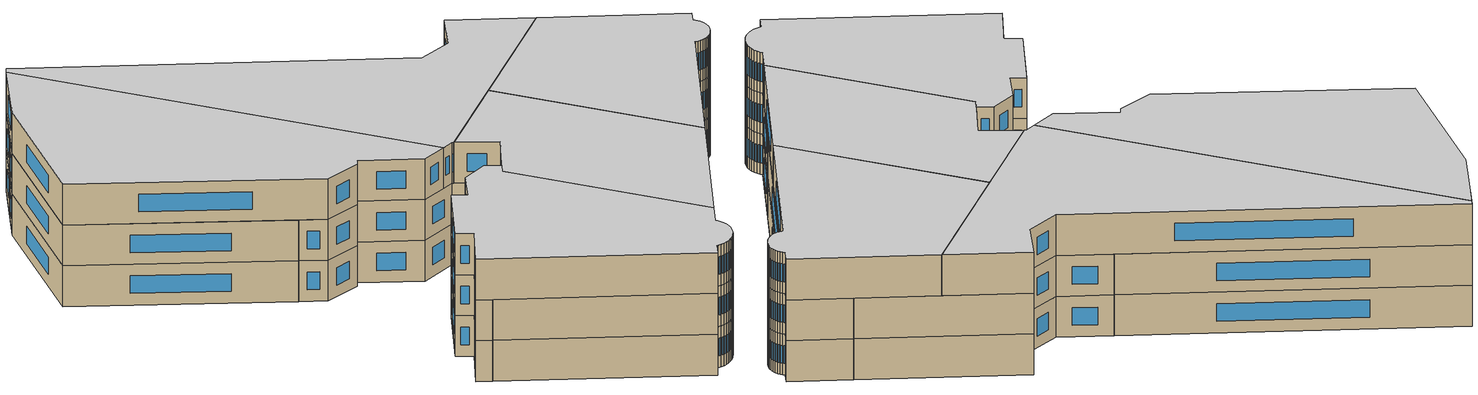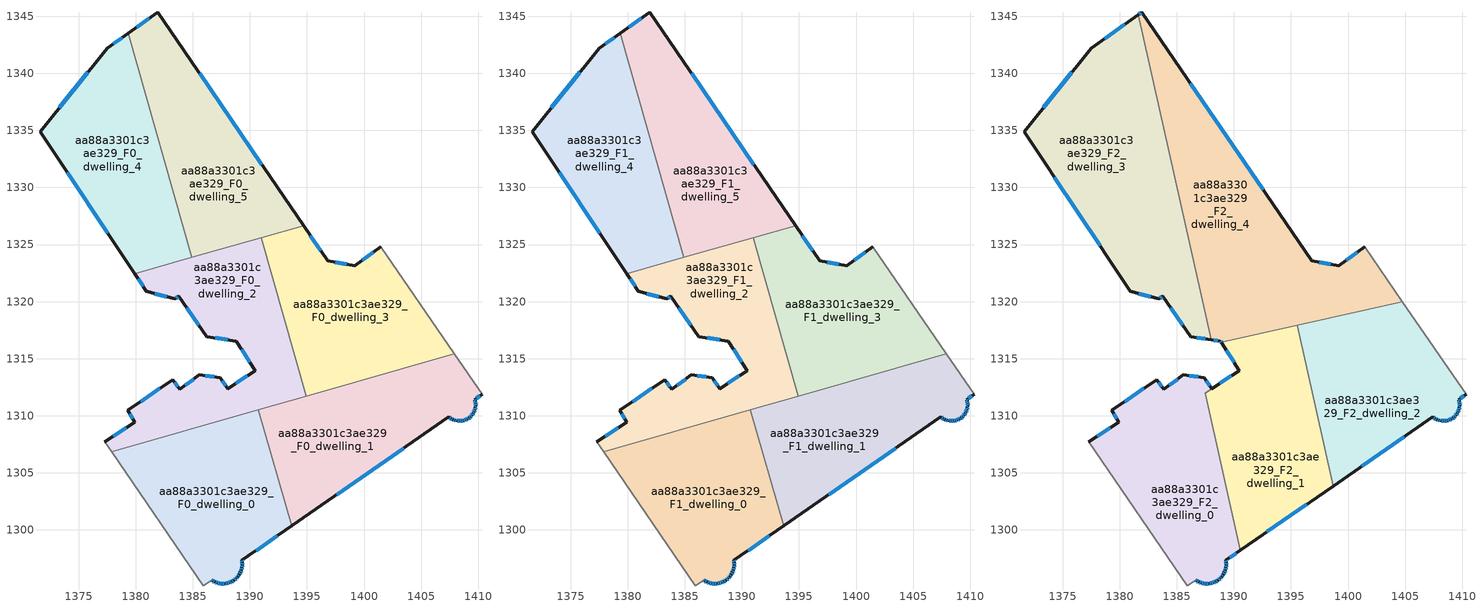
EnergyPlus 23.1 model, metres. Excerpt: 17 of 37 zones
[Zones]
aa88a3301c3ae329_F0_dwelling_0
 floor ground (EU_floor_Construction): 1390.75,1310.53 1393.65,1300.34 1389.29,1297.33 1389.32,1297.16 1389.33,1296.93 1389.31,1296.71 1389.26,1296.5 1389.18,1296.29 1389.08,1296.09 1388.95,1295.91 1388.8,1295.75 1388.62,1295.61 1388.56,1295.57 1388.44,1295.49 1388.23,1295.4 1388.02,1295.33 1387.8,1295.3 1387.58,1295.29 1387.36,1295.31 1387.15,1295.36 1386.94,1295.44 1386.74,1295.54 1386.66,1295.6 1385.93,1295.1 1377.89,1306.86 z0
 wall outside (EU_wall_Construction): 1386.66,1295.6 1386.74,1295.54 1386.94,1295.44 1387.15,1295.36 1387.36,1295.31 1387.58,1295.29 1387.8,1295.3 1388.02,1295.33 1388.23,1295.4 1388.44,1295.49 1388.56,1295.57 1388.62,1295.61 1388.8,1295.75 1388.95,1295.91 1389.08,1296.09 1389.18,1296.29 1389.26,1296.5 1389.31,1296.71 1389.33,1296.93 1389.32,1297.16 1389.29,1297.33 1393.65,1300.34 z0:3
 wall adiabatic (EU_wall_Construction): 1377.89,1306.86 1385.93,1295.1 1386.66,1295.6 z0:3
 wall to aa88a3301c3ae329_F0_dwelling_1 (EU_wall_Construction): 1393.65,1300.34 1390.75,1310.53 z0:3
 wall to aa88a3301c3ae329_F0_dwelling_2 (EU_wall_Construction): 1390.75,1310.53 1377.89,1306.86 z0:3
 window (EU_Window_Construction): 1389.31,1297.2 1389.3,1297.28 / 1389.33,1297 1389.32,1297.09 / 1389.31,1296.78 1389.32,1296.87 / 1389.27,1296.56 1389.29,1296.65 / 1389.2,1296.35 1389.24,1296.44 / 1389.11,1296.15 1389.15,1296.23 / 1388.98,1295.96 1389.04,1296.04 / 1388.84,1295.8 1388.9,1295.87 / 1388.67,1295.65 1388.75,1295.71 / 1388.47,1295.51 1388.53,1295.54 / 1388.29,1295.43 1388.38,1295.46 / 1388.08,1295.35 1388.17,1295.38 / 1387.87,1295.31 1387.96,1295.32 / 1387.65,1295.29 1387.74,1295.29 / 1387.42,1295.3 1387.52,1295.29 / 1387.21,1295.35 1387.3,1295.32 / 1387,1295.42 1387.09,1295.38 / 1386.8,1295.51 1386.88,1295.47 / 1386.68,1295.58 1386.72,1295.56 / 1390.54,1298.19 1392.41,1299.48 z0.86:2.14
aa88a3301c3ae329_F0_dwelling_1
 floor ground (EU_floor_Construction): 1407.91,1315.42 1410.34,1311.89 1409.69,1311.42 1409.74,1311.27 1409.77,1311.08 1409.78,1310.9 1409.76,1310.72 1409.72,1310.54 1409.65,1310.37 1409.57,1310.21 1409.46,1310.06 1409.33,1309.92 1409.19,1309.81 1409.16,1309.78 1409.04,1309.71 1408.87,1309.63 1408.7,1309.58 1408.51,1309.55 1408.33,1309.54 1408.15,1309.56 1407.97,1309.6 1407.8,1309.67 1407.64,1309.75 1407.49,1309.86 1407.44,1309.9 1393.65,1300.34 1390.75,1310.53 z0
 wall outside (EU_wall_Construction): 1393.65,1300.34 1407.44,1309.9 1407.49,1309.86 1407.64,1309.75 1407.8,1309.67 1407.97,1309.6 1408.15,1309.56 1408.33,1309.54 1408.51,1309.55 1408.7,1309.58 1408.87,1309.63 1409.04,1309.71 1409.16,1309.78 1409.19,1309.81 1409.33,1309.92 1409.46,1310.06 1409.57,1310.21 1409.65,1310.37 1409.72,1310.54 1409.76,1310.72 1409.78,1310.9 1409.77,1311.08 1409.74,1311.27 1409.69,1311.42 1410.34,1311.89 z0:3
 wall adiabatic (EU_wall_Construction): 1410.34,1311.89 1407.91,1315.42 z0:3
 wall to aa88a3301c3ae329_F0_dwelling_3 (EU_wall_Construction): 1407.91,1315.42 1394.94,1311.72 z0:3
 wall to aa88a3301c3ae329_F0_dwelling_2 (EU_wall_Construction): 1394.94,1311.72 1390.75,1310.53 z0:3
 window (EU_Window_Construction): 1409.73,1311.31 1409.71,1311.37 / 1409.76,1311.14 1409.75,1311.21 / 1409.77,1310.95 1409.77,1311.03 / 1409.76,1310.77 1409.77,1310.85 / 1409.73,1310.59 1409.75,1310.67 / 1409.67,1310.42 1409.7,1310.49 / 1409.59,1310.25 1409.63,1310.32 / 1409.49,1310.1 1409.54,1310.16 / 1409.37,1309.96 1409.42,1310.02 / 1409.23,1309.84 1409.29,1309.89 / 1409.07,1309.73 1409.12,1309.76 / 1408.92,1309.65 1408.99,1309.69 / 1408.75,1309.59 1408.82,1309.62 / 1408.57,1309.56 1408.64,1309.57 / 1408.38,1309.54 1408.46,1309.55 / 1408.2,1309.56 1408.28,1309.55 / 1408.02,1309.59 1408.1,1309.57 / 1407.85,1309.65 1407.92,1309.62 / 1407.68,1309.73 1407.75,1309.69 / 1407.53,1309.83 1407.59,1309.78 / 1397.59,1303.07 1403.5,1307.17 / 1409.88,1311.55 1410.15,1311.75 z0.86:2.14
aa88a3301c3ae329_F0_dwelling_2
 floor ground (EU_floor_Construction): 1390.99,1325.6 1394.94,1311.72 1377.89,1306.86 1377.29,1307.73 1379.92,1309.44 1379.29,1310.47 1383.25,1313.17 1383.87,1312.3 1385.57,1313.57 1387.41,1313.34 1388.07,1312.38 1390.47,1313.96 1388.82,1316.54 1386.24,1316.93 1383.79,1320.49 1383.44,1320.25 1380.94,1320.9 1379.91,1322.45 z0
 wall outside (EU_wall_Construction): 1379.91,1322.45 1380.94,1320.9 1383.44,1320.25 1383.79,1320.49 1386.24,1316.93 1388.82,1316.54 1390.47,1313.96 1388.07,1312.38 1387.41,1313.34 1385.57,1313.57 1383.87,1312.3 1383.25,1313.17 1379.29,1310.47 1379.92,1309.44 1377.29,1307.73 z0:3
 wall to aa88a3301c3ae329_F0_dwelling_3 (EU_wall_Construction): 1394.94,1311.72 1390.99,1325.6 z0:3
 wall adiabatic (EU_wall_Construction): 1377.29,1307.73 1377.89,1306.86 z0:3
 wall to aa88a3301c3ae329_F0_dwelling_5 (EU_wall_Construction): 1390.99,1325.6 1384.93,1323.88 z0:3
 wall to aa88a3301c3ae329_F0_dwelling_4 (EU_wall_Construction): 1384.93,1323.88 1379.91,1322.45 z0:3
 window (EU_Window_Construction): 1383.7,1312.55 1383.43,1312.93 / 1385.08,1313.21 1384.36,1312.67 / 1386.88,1313.4 1386.09,1313.5 / 1387.88,1312.65 1387.6,1313.06 / 1389.78,1313.51 1388.75,1312.83 / 1389.29,1315.81 1390,1314.7 / 1386.98,1316.82 1388.08,1316.65 / 1384.49,1319.47 1385.54,1317.95 / 1383.54,1320.32 1383.69,1320.42 / 1381.66,1320.71 1382.73,1320.43 / 1380.2,1322 1380.65,1321.34 / 1379.17,1308.95 1378.04,1308.22 / 1379.47,1310.18 1379.74,1309.74 / 1382.12,1312.4 1380.42,1311.25 z0.86:2.14
aa88a3301c3ae329_F0_dwelling_3
 floor ground (EU_floor_Construction): 1401.47,1324.8 1407.91,1315.42 1394.94,1311.72 1390.99,1325.6 1394.71,1326.66 1396.8,1323.58 1399.19,1323.13 z0
 wall outside (EU_wall_Construction): 1401.47,1324.8 1399.19,1323.13 1396.8,1323.58 1394.71,1326.66 z0:3
 wall adiabatic (EU_wall_Construction): 1407.91,1315.42 1401.47,1324.8 z0:3
 wall to aa88a3301c3ae329_F0_dwelling_5 (EU_wall_Construction): 1394.71,1326.66 1390.99,1325.6 z0:3
 window (EU_Window_Construction): 1400.82,1324.32 1399.84,1323.61 / 1396.21,1324.46 1395.31,1325.78 / 1398.51,1323.26 1397.49,1323.45 z0.86:2.14
aa88a3301c3ae329_F0_dwelling_4
 floor ground (EU_floor_Construction): 1379.34,1343.51 1384.93,1323.88 1379.91,1322.45 1371.61,1334.87 1377.5,1342.2 z0
 wall outside (EU_wall_Construction): 1379.34,1343.51 1377.5,1342.2 1371.61,1334.87 1379.91,1322.45 z0:3
 wall to aa88a3301c3ae329_F0_dwelling_5 (EU_wall_Construction): 1384.93,1323.88 1379.34,1343.51 z0:3
 window (EU_Window_Construction): 1373.98,1331.32 1377.54,1326 / 1375.82,1340.1 1373.3,1336.97 / 1378.81,1343.13 1378.02,1342.57 z0.86:2.14
aa88a3301c3ae329_F0_dwelling_5
 floor ground (EU_floor_Construction): 1381.94,1345.36 1394.71,1326.66 1384.93,1323.88 1379.34,1343.51 z0
 wall outside (EU_wall_Construction): 1394.71,1326.66 1381.94,1345.36 1379.34,1343.51 z0:3
 window (EU_Window_Construction): 1381.2,1344.83 1380.08,1344.04 / 1391.06,1332 1385.59,1340.02 z0.86:2.14
aa88a3301c3ae329_F1_dwelling_0
 floor to aa88a3301c3ae329_F0_dwelling_0 (EU_floor_Construction): 1390.75,1310.53 1393.65,1300.34 1389.29,1297.33 1389.32,1297.16 1389.33,1296.93 1389.31,1296.71 1389.26,1296.5 1389.18,1296.29 1389.08,1296.09 1388.95,1295.91 1388.8,1295.75 1388.62,1295.61 1388.56,1295.57 1388.44,1295.49 1388.23,1295.4 1388.02,1295.33 1387.8,1295.3 1387.58,1295.29 1387.36,1295.31 1387.15,1295.36 1386.94,1295.44 1386.74,1295.54 1386.66,1295.6 1385.93,1295.1 1377.89,1306.86 z3
 wall outside (EU_wall_Construction): 1386.66,1295.6 1386.74,1295.54 1386.94,1295.44 1387.15,1295.36 1387.36,1295.31 1387.58,1295.29 1387.8,1295.3 1388.02,1295.33 1388.23,1295.4 1388.44,1295.49 1388.56,1295.57 1388.62,1295.61 1388.8,1295.75 1388.95,1295.91 1389.08,1296.09 1389.18,1296.29 1389.26,1296.5 1389.31,1296.71 1389.33,1296.93 1389.32,1297.16 1389.29,1297.33 1393.65,1300.34 z3:6
 wall adiabatic (EU_wall_Construction): 1377.89,1306.86 1385.93,1295.1 1386.66,1295.6 z3:6
 wall to aa88a3301c3ae329_F1_dwelling_1 (EU_wall_Construction): 1393.65,1300.34 1390.75,1310.53 z3:6
 wall to aa88a3301c3ae329_F1_dwelling_2 (EU_wall_Construction): 1390.75,1310.53 1377.89,1306.86 z3:6
 window (EU_Window_Construction): 1389.31,1297.2 1389.3,1297.28 / 1389.33,1297 1389.32,1297.09 / 1389.31,1296.78 1389.32,1296.87 / 1389.27,1296.56 1389.29,1296.65 / 1389.2,1296.35 1389.24,1296.44 / 1389.11,1296.15 1389.15,1296.23 / 1388.98,1295.96 1389.04,1296.04 / 1388.84,1295.8 1388.9,1295.87 / 1388.67,1295.65 1388.75,1295.71 / 1388.47,1295.51 1388.53,1295.54 / 1388.29,1295.43 1388.38,1295.46 / 1388.08,1295.35 1388.17,1295.38 / 1387.87,1295.31 1387.96,1295.32 / 1387.65,1295.29 1387.74,1295.29 / 1387.42,1295.3 1387.52,1295.29 / 1387.21,1295.35 1387.3,1295.32 / 1387,1295.42 1387.09,1295.38 / 1386.8,1295.51 1386.88,1295.47 / 1386.68,1295.58 1386.72,1295.56 / 1390.54,1298.19 1392.41,1299.48 z3.86:5.14
 ceiling adiabatic (EU_roof_Construction): 1393.65,1300.34 1390.75,1310.53 1387.98,1309.74 1390.57,1298.21 z6
aa88a3301c3ae329_F1_dwelling_1
 floor to aa88a3301c3ae329_F0_dwelling_1 (EU_floor_Construction): 1407.91,1315.42 1410.34,1311.89 1409.69,1311.42 1409.74,1311.27 1409.77,1311.08 1409.78,1310.9 1409.76,1310.72 1409.72,1310.54 1409.65,1310.37 1409.57,1310.21 1409.46,1310.06 1409.33,1309.92 1409.19,1309.81 1409.16,1309.78 1409.04,1309.71 1408.87,1309.63 1408.7,1309.58 1408.51,1309.55 1408.33,1309.54 1408.15,1309.56 1407.97,1309.6 1407.8,1309.67 1407.64,1309.75 1407.49,1309.86 1407.44,1309.9 1393.65,1300.34 1390.75,1310.53 z3
 wall outside (EU_wall_Construction): 1393.65,1300.34 1407.44,1309.9 1407.49,1309.86 1407.64,1309.75 1407.8,1309.67 1407.97,1309.6 1408.15,1309.56 1408.33,1309.54 1408.51,1309.55 1408.7,1309.58 1408.87,1309.63 1409.04,1309.71 1409.16,1309.78 1409.19,1309.81 1409.33,1309.92 1409.46,1310.06 1409.57,1310.21 1409.65,1310.37 1409.72,1310.54 1409.76,1310.72 1409.78,1310.9 1409.77,1311.08 1409.74,1311.27 1409.69,1311.42 1410.34,1311.89 z3:6
 wall adiabatic (EU_wall_Construction): 1410.34,1311.89 1407.91,1315.42 z3:6
 wall to aa88a3301c3ae329_F1_dwelling_3 (EU_wall_Construction): 1407.91,1315.42 1394.94,1311.72 z3:6
 wall to aa88a3301c3ae329_F1_dwelling_2 (EU_wall_Construction): 1394.94,1311.72 1390.75,1310.53 z3:6
 window (EU_Window_Construction): 1409.73,1311.31 1409.71,1311.37 / 1409.76,1311.14 1409.75,1311.21 / 1409.77,1310.95 1409.77,1311.03 / 1409.76,1310.77 1409.77,1310.85 / 1409.73,1310.59 1409.75,1310.67 / 1409.67,1310.42 1409.7,1310.49 / 1409.59,1310.25 1409.63,1310.32 / 1409.49,1310.1 1409.54,1310.16 / 1409.37,1309.96 1409.42,1310.02 / 1409.23,1309.84 1409.29,1309.89 / 1409.07,1309.73 1409.12,1309.76 / 1408.92,1309.65 1408.99,1309.69 / 1408.75,1309.59 1408.82,1309.62 / 1408.57,1309.56 1408.64,1309.57 / 1408.38,1309.54 1408.46,1309.55 / 1408.2,1309.56 1408.28,1309.55 / 1408.02,1309.59 1408.1,1309.57 / 1407.85,1309.65 1407.92,1309.62 / 1407.68,1309.73 1407.75,1309.69 / 1407.53,1309.83 1407.59,1309.78 / 1397.59,1303.07 1403.5,1307.17 / 1409.88,1311.55 1410.15,1311.75 z3.86:5.14
 ceiling adiabatic (EU_roof_Construction): 1398.71,1303.85 1396.81,1312.25 1390.75,1310.53 1393.65,1300.34 z6
aa88a3301c3ae329_F1_dwelling_2
 floor to aa88a3301c3ae329_F0_dwelling_2 (EU_floor_Construction): 1390.99,1325.6 1394.94,1311.72 1377.89,1306.86 1377.29,1307.73 1379.92,1309.44 1379.29,1310.47 1383.25,1313.17 1383.87,1312.3 1385.57,1313.57 1387.41,1313.34 1388.07,1312.38 1390.47,1313.96 1388.82,1316.54 1386.24,1316.93 1383.79,1320.49 1383.44,1320.25 1380.94,1320.9 1379.91,1322.45 z3
 wall outside (EU_wall_Construction): 1379.91,1322.45 1380.94,1320.9 1383.44,1320.25 1383.79,1320.49 1386.24,1316.93 1388.82,1316.54 1390.47,1313.96 1388.07,1312.38 1387.41,1313.34 1385.57,1313.57 1383.87,1312.3 1383.25,1313.17 1379.29,1310.47 1379.92,1309.44 1377.29,1307.73 z3:6
 wall to aa88a3301c3ae329_F1_dwelling_3 (EU_wall_Construction): 1394.94,1311.72 1390.99,1325.6 z3:6
 wall adiabatic (EU_wall_Construction): 1377.29,1307.73 1377.89,1306.86 z3:6
 wall to aa88a3301c3ae329_F1_dwelling_5 (EU_wall_Construction): 1390.99,1325.6 1384.93,1323.88 z3:6
 wall to aa88a3301c3ae329_F1_dwelling_4 (EU_wall_Construction): 1384.93,1323.88 1379.91,1322.45 z3:6
 window (EU_Window_Construction): 1383.7,1312.55 1383.43,1312.93 / 1385.08,1313.21 1384.36,1312.67 / 1386.88,1313.4 1386.09,1313.5 / 1387.88,1312.65 1387.6,1313.06 / 1389.78,1313.51 1388.75,1312.83 / 1389.29,1315.81 1390,1314.7 / 1386.98,1316.82 1388.08,1316.65 / 1384.49,1319.47 1385.54,1317.95 / 1383.54,1320.32 1383.69,1320.42 / 1381.66,1320.71 1382.73,1320.43 / 1380.2,1322 1380.65,1321.34 / 1379.17,1308.95 1378.04,1308.22 / 1379.47,1310.18 1379.74,1309.74 / 1382.12,1312.4 1380.42,1311.25 z3.86:5.14
aa88a3301c3ae329_F1_dwelling_3
 floor to aa88a3301c3ae329_F0_dwelling_3 (EU_floor_Construction): 1401.47,1324.8 1407.91,1315.42 1394.94,1311.72 1390.99,1325.6 1394.71,1326.66 1396.8,1323.58 1399.19,1323.13 z3
 wall outside (EU_wall_Construction): 1401.47,1324.8 1399.19,1323.13 1396.8,1323.58 1394.71,1326.66 z3:6
 wall adiabatic (EU_wall_Construction): 1407.91,1315.42 1401.47,1324.8 z3:6
 wall to aa88a3301c3ae329_F1_dwelling_5 (EU_wall_Construction): 1394.71,1326.66 1390.99,1325.6 z3:6
 window (EU_Window_Construction): 1400.82,1324.32 1399.84,1323.61 / 1396.21,1324.46 1395.31,1325.78 / 1398.51,1323.26 1397.49,1323.45 z3.86:5.14
aa88a3301c3ae329_F1_dwelling_4
 floor to aa88a3301c3ae329_F0_dwelling_4 (EU_floor_Construction): 1379.34,1343.51 1384.93,1323.88 1379.91,1322.45 1371.61,1334.87 1377.5,1342.2 z3
 wall outside (EU_wall_Construction): 1379.34,1343.51 1377.5,1342.2 1371.61,1334.87 1379.91,1322.45 z3:6
 wall to aa88a3301c3ae329_F1_dwelling_5 (EU_wall_Construction): 1384.93,1323.88 1379.34,1343.51 z3:6
 window (EU_Window_Construction): 1373.98,1331.32 1377.54,1326 / 1375.82,1340.1 1373.3,1336.97 / 1378.81,1343.13 1378.02,1342.57 z3.86:5.14
aa88a3301c3ae329_F1_dwelling_5
 floor to aa88a3301c3ae329_F0_dwelling_5 (EU_floor_Construction): 1381.94,1345.36 1394.71,1326.66 1384.93,1323.88 1379.34,1343.51 z3
 wall outside (EU_wall_Construction): 1394.71,1326.66 1381.94,1345.36 1379.34,1343.51 z3:6
 window (EU_Window_Construction): 1381.2,1344.83 1380.08,1344.04 / 1391.06,1332 1385.59,1340.02 z3.86:5.14
aa88a3301c3ae329_F2_dwelling_0
 floor to aa88a3301c3ae329_F1_dwelling_0 (EU_floor_Construction): 1387.98,1309.74 1390.57,1298.21 1389.29,1297.33 1389.32,1297.16 1389.33,1296.93 1389.31,1296.71 1389.26,1296.5 1389.18,1296.29 1389.08,1296.09 1388.95,1295.91 1388.8,1295.75 1388.62,1295.61 1388.56,1295.57 1388.44,1295.49 1388.23,1295.4 1388.02,1295.33 1387.8,1295.3 1387.58,1295.29 1387.36,1295.31 1387.15,1295.36 1386.94,1295.44 1386.74,1295.54 1386.66,1295.6 1385.93,1295.1 1377.89,1306.86 z6
 floor to aa88a3301c3ae329_F1_dwelling_2 (EU_floor_Construction): 1387.41,1313.34 1388.07,1312.38 1387.47,1311.98 1387.98,1309.74 1377.89,1306.86 1377.29,1307.73 1379.92,1309.44 1379.29,1310.47 1383.25,1313.17 1383.87,1312.3 1385.57,1313.57 z6
 wall outside (EU_wall_Construction): 1388.07,1312.38 1387.41,1313.34 1385.57,1313.57 1383.87,1312.3 1383.25,1313.17 1379.29,1310.47 1379.92,1309.44 1377.29,1307.73 / 1386.66,1295.6 1386.74,1295.54 1386.94,1295.44 1387.15,1295.36 1387.36,1295.31 1387.58,1295.29 1387.8,1295.3 1388.02,1295.33 1388.23,1295.4 1388.44,1295.49 1388.56,1295.57 1388.62,1295.61 1388.8,1295.75 1388.95,1295.91 1389.08,1296.09 1389.18,1296.29 1389.26,1296.5 1389.31,1296.71 1389.33,1296.93 1389.32,1297.16 1389.29,1297.33 1390.57,1298.21 z6:9
 wall adiabatic (EU_wall_Construction): 1377.29,1307.73 1385.93,1295.1 1386.66,1295.6 z6:9
 wall to aa88a3301c3ae329_F2_dwelling_1 (EU_wall_Construction): 1390.57,1298.21 1387.47,1311.98 1388.07,1312.38 z6:9
 window (EU_Window_Construction): 1385.08,1313.21 1384.36,1312.67 / 1386.88,1313.4 1386.09,1313.5 / 1387.88,1312.65 1387.6,1313.06 / 1389.66,1297.58 1390.21,1297.96 / 1389.31,1297.2 1389.3,1297.28 / 1389.33,1297 1389.32,1297.09 / 1389.31,1296.78 1389.32,1296.87 / 1389.27,1296.56 1389.29,1296.65 / 1389.2,1296.35 1389.24,1296.44 / 1389.11,1296.15 1389.15,1296.23 / 1388.98,1295.96 1389.04,1296.04 / 1388.84,1295.8 1388.9,1295.87 / 1388.67,1295.65 1388.75,1295.71 / 1388.47,1295.51 1388.53,1295.54 / 1388.29,1295.43 1388.38,1295.46 / 1388.08,1295.35 1388.17,1295.38 / 1387.87,1295.31 1387.96,1295.32 / 1387.65,1295.29 1387.74,1295.29 / 1387.42,1295.3 1387.52,1295.29 / 1387.21,1295.35 1387.3,1295.32 / 1387,1295.42 1387.09,1295.38 / 1386.8,1295.51 1386.88,1295.47 / 1386.68,1295.58 1386.72,1295.56 / 1379.17,1308.95 1378.04,1308.22 / 1379.47,1310.18 1379.74,1309.74 / 1382.12,1312.4 1380.42,1311.25 / 1383.7,1312.55 1383.43,1312.93 z6.86:8.14
 ceiling to aa88a3301c3ae329_F3_dwelling_0 (EU_floor_Construction): 1389.08,1296.09 1389.18,1296.29 1389.26,1296.5 1389.31,1296.71 1389.33,1296.93 1389.32,1297.16 1389.29,1297.33 1390.57,1298.21 1387.47,1311.98 1388.07,1312.38 1387.41,1313.34 1385.57,1313.57 1383.87,1312.3 1383.25,1313.17 1379.29,1310.47 1379.92,1309.44 1377.29,1307.73 1385.93,1295.1 1386.66,1295.6 1386.74,1295.54 1386.94,1295.44 1387.15,1295.36 1387.36,1295.31 1387.58,1295.29 1387.8,1295.3 1388.02,1295.33 1388.23,1295.4 1388.44,1295.49 1388.56,1295.57 1388.62,1295.61 1388.8,1295.75 1388.95,1295.91 z9
aa88a3301c3ae329_F2_dwelling_1
 floor to aa88a3301c3ae329_F1_dwelling_2 (EU_floor_Construction): 1393.32,1317.42 1394.94,1311.72 1387.98,1309.74 1387.47,1311.98 1390.47,1313.96 1388.9,1316.43 z6
 floor to aa88a3301c3ae329_F1_dwelling_3 (EU_floor_Construction): 1395.53,1317.92 1396.81,1312.25 1394.94,1311.72 1393.32,1317.42 z6
 floor adiabatic (EU_floor_Construction): 1396.81,1312.25 1398.71,1303.84 1390.57,1298.21 1387.98,1309.74 z6
 wall outside (EU_wall_Construction): 1390.57,1298.21 1398.71,1303.84 / 1388.9,1316.43 1390.47,1313.96 1388.07,1312.38 z6:9
 wall to aa88a3301c3ae329_F2_dwelling_2 (EU_wall_Construction): 1398.71,1303.84 1395.53,1317.92 z6:9
 wall to aa88a3301c3ae329_F2_dwelling_4 (EU_wall_Construction): 1395.53,1317.92 1388.9,1316.43 z6:9
 window (EU_Window_Construction): 1392.9,1299.82 1396.38,1302.24 / 1389.35,1315.72 1390.02,1314.67 / 1389.78,1313.51 1388.75,1312.83 z6.86:8.14
 ceiling to aa88a3301c3ae329_F3_dwelling_1 (EU_floor_Construction): 1398.71,1303.84 1395.53,1317.92 1388.9,1316.43 1390.47,1313.96 1387.47,1311.98 1390.57,1298.21 z9
aa88a3301c3ae329_F2_dwelling_2
 floor to aa88a3301c3ae329_F1_dwelling_1 (EU_floor_Construction): 1407.91,1315.41 1410.34,1311.89 1409.69,1311.42 1409.74,1311.27 1409.77,1311.08 1409.78,1310.9 1409.76,1310.72 1409.72,1310.54 1409.65,1310.37 1409.57,1310.21 1409.46,1310.06 1409.33,1309.92 1409.19,1309.81 1409.16,1309.78 1409.04,1309.71 1408.87,1309.63 1408.7,1309.58 1408.51,1309.55 1408.33,1309.54 1408.15,1309.56 1407.97,1309.6 1407.8,1309.67 1407.64,1309.75 1407.49,1309.86 1407.44,1309.9 1398.71,1303.85 1396.81,1312.25 z6
 floor to aa88a3301c3ae329_F1_dwelling_3 (EU_floor_Construction): 1404.76,1320 1407.91,1315.41 1396.81,1312.25 1395.53,1317.92 z6
 wall outside (EU_wall_Construction): 1398.71,1303.84 1407.44,1309.9 1407.49,1309.86 1407.64,1309.75 1407.8,1309.67 1407.97,1309.6 1408.15,1309.56 1408.33,1309.54 1408.51,1309.55 1408.7,1309.58 1408.87,1309.63 1409.04,1309.71 1409.16,1309.78 1409.19,1309.81 1409.33,1309.92 1409.46,1310.06 1409.57,1310.21 1409.65,1310.37 1409.72,1310.54 1409.76,1310.72 1409.78,1310.9 1409.77,1311.08 1409.74,1311.27 1409.69,1311.42 1410.34,1311.89 z6:9
 wall adiabatic (EU_wall_Construction): 1410.34,1311.89 1404.76,1320 z6:9
 wall to aa88a3301c3ae329_F2_dwelling_4 (EU_wall_Construction): 1404.76,1320 1395.53,1317.92 z6:9
 window (EU_Window_Construction): 1409.73,1311.31 1409.71,1311.37 / 1409.76,1311.14 1409.75,1311.21 / 1409.77,1310.95 1409.77,1311.03 / 1409.76,1310.77 1409.77,1310.85 / 1409.73,1310.59 1409.75,1310.67 / 1409.67,1310.42 1409.7,1310.49 / 1409.59,1310.25 1409.63,1310.32 / 1409.49,1310.1 1409.54,1310.16 / 1409.37,1309.96 1409.42,1310.02 / 1409.23,1309.84 1409.29,1309.89 / 1409.07,1309.73 1409.12,1309.76 / 1408.92,1309.65 1408.99,1309.69 / 1408.75,1309.59 1408.82,1309.62 / 1408.57,1309.56 1408.64,1309.57 / 1408.38,1309.54 1408.46,1309.55 / 1408.2,1309.56 1408.28,1309.55 / 1408.02,1309.59 1408.1,1309.57 / 1407.85,1309.65 1407.92,1309.62 / 1407.68,1309.73 1407.75,1309.69 / 1407.53,1309.83 1407.59,1309.78 / 1401.2,1305.57 1404.95,1308.17 / 1409.88,1311.55 1410.15,1311.75 z6.86:8.14
 ceiling to aa88a3301c3ae329_F3_dwelling_2 (EU_floor_Construction): 1408.7,1309.58 1408.87,1309.63 1409.04,1309.71 1409.16,1309.78 1409.19,1309.81 1409.33,1309.92 1409.46,1310.06 1409.57,1310.21 1409.65,1310.37 1409.72,1310.54 1409.76,1310.72 1409.78,1310.9 1409.77,1311.08 1409.74,1311.27 1409.69,1311.42 1410.34,1311.89 1404.76,1320 1395.53,1317.92 1398.71,1303.84 1407.44,1309.9 1407.49,1309.86 1407.64,1309.75 1407.8,1309.67 1407.97,1309.6 1408.15,1309.56 1408.33,1309.54 1408.51,1309.55 z9
aa88a3301c3ae329_F2_dwelling_3
 floor to aa88a3301c3ae329_F1_dwelling_4 (EU_floor_Construction): 1379.34,1343.51 1384.93,1323.88 1379.91,1322.45 1371.61,1334.87 1377.5,1342.2 z6
 floor to aa88a3301c3ae329_F1_dwelling_2 (EU_floor_Construction): 1386.31,1324.27 1388.02,1316.66 1386.24,1316.93 1383.79,1320.49 1383.44,1320.25 1380.94,1320.9 1379.91,1322.45 z6
 floor to aa88a3301c3ae329_F1_dwelling_5 (EU_floor_Construction): 1381.61,1345.12 1386.31,1324.27 1384.93,1323.88 1379.34,1343.51 z6
 wall outside (EU_wall_Construction): 1381.61,1345.12 1377.5,1342.2 1371.61,1334.87 1380.94,1320.9 1383.44,1320.25 1383.79,1320.49 1386.24,1316.93 1388.02,1316.66 z6:9
 wall to aa88a3301c3ae329_F2_dwelling_4 (EU_wall_Construction): 1388.02,1316.66 1381.61,1345.12 z6:9
 window (EU_Window_Construction): 1381.66,1320.71 1382.73,1320.43 / 1374.28,1330.88 1378.28,1324.89 / 1375.82,1340.1 1373.3,1336.97 / 1380.43,1344.29 1378.67,1343.03 / 1386.75,1316.85 1387.51,1316.74 / 1384.49,1319.47 1385.54,1317.95 / 1383.54,1320.32 1383.69,1320.42 z6.86:8.14
 ceiling to aa88a3301c3ae329_F3_dwelling_3 (EU_floor_Construction): 1388.02,1316.66 1381.61,1345.12 1377.5,1342.2 1371.61,1334.87 1380.94,1320.9 1383.44,1320.25 1383.79,1320.49 1386.24,1316.93 z9
aa88a3301c3ae329_F2_dwelling_4
 floor to aa88a3301c3ae329_F1_dwelling_3 (EU_floor_Construction): 1401.47,1324.8 1404.76,1320 1393.32,1317.42 1390.99,1325.6 1394.71,1326.66 1396.8,1323.58 1399.19,1323.13 z6
 floor to aa88a3301c3ae329_F1_dwelling_5 (EU_floor_Construction): 1381.94,1345.36 1394.71,1326.66 1386.31,1324.27 1381.61,1345.12 z6
 floor to aa88a3301c3ae329_F1_dwelling_2 (EU_floor_Construction): 1390.99,1325.6 1393.32,1317.42 1388.9,1316.43 1388.82,1316.54 1388.02,1316.66 1386.31,1324.27 z6
 wall outside (EU_wall_Construction): 1401.47,1324.8 1399.19,1323.13 1396.8,1323.58 1381.94,1345.36 1381.61,1345.12 / 1388.02,1316.66 1388.82,1316.54 1388.9,1316.43 z6:9
 wall adiabatic (EU_wall_Construction): 1404.76,1320 1401.47,1324.8 z6:9
 window (EU_Window_Construction): 1392.56,1329.81 1386.19,1339.14 / 1398.51,1323.26 1397.49,1323.45 / 1400.82,1324.32 1399.84,1323.61 / 1388.84,1316.51 1388.87,1316.46 / 1388.25,1316.63 1388.59,1316.58 / 1381.85,1345.29 1381.7,1345.19 z6.86:8.14
 ceiling to aa88a3301c3ae329_F3_dwelling_4 (EU_floor_Construction): 1404.76,1320 1401.47,1324.8 1399.19,1323.13 1396.8,1323.58 1381.94,1345.36 1381.61,1345.12 1388.02,1316.66 1388.82,1316.54 1388.9,1316.43 z9
[Building]
EU S2 Campaign: North Axis=0; Terrain=City; Solar Distribution=FullExterior
[Site:Location]
Helsinki-Vantaa.AP: Latitude=60.317; Longitude=24.963; Time Zone=2; Elevation=54.6
[SizingPeriod:WeatherFileDays]
AnnualSizingPeriod: Begin Month=1; Begin Day of Month=1; End Month=12; End Day of Month=31; Day of Week for Start Day=Monday; Use Weather File Daylight Saving Period=No; Use Weather File Rain and Snow Indicators=No
[MATERIAL]
EU_InternalMass_Material: Roughness=MediumRough; Thickness=0.1; Conductivity=1; Density=1800; Specific Heat=900; Thermal Absorptance=0.9; Solar Absorptance=0.7; Visible Absorptance=0.7
[MATERIAL:NOMASS] Roughness=MediumRough; Thermal Absorptance=0.9; Solar Absorptance=0.7; Visible Absorptance=0.7
Name | Thermal Resistance
EU_wall_NoMass | 1.10183
EU_roof_NoMass; EU_floor_NoMass | 1.70606
[WINDOWMATERIAL:SIMPLEGLAZINGSYSTEM]
EU_Window_SimpleGlazing: UFactor=3.11035; Solar Heat Gain Coefficient=0.8; Visible Transmittance=0.8
[CONSTRUCTION]
EU_wall_Construction: EU_wall_NoMass
EU_roof_Construction: EU_roof_NoMass
EU_floor_Construction: EU_floor_NoMass
EU_Window_Construction: EU_Window_SimpleGlazing
EU_InternalMass_Construction: EU_InternalMass_Material
[ZONE] Type=1; Multiplier=1; Ceiling Height=autocalculate; Floor Area=autocalculate; Part of Total Floor Area=Yes
Name | Volume
aa88a3301c3ae329_F0_dwelling_0; aa88a3301c3ae329_F1_dwelling_0 | 419.825
aa88a3301c3ae329_F2_dwelling_0 | 421.584
aa88a3301c3ae329_F0_dwelling_1; aa88a3301c3ae329_F1_dwelling_1 | 419.834
aa88a3301c3ae329_F2_dwelling_1 | 418.035
aa88a3301c3ae329_F0_dwelling_2; aa88a3301c3ae329_F1_dwelling_2 | 419.796
aa88a3301c3ae329_F2_dwelling_2 | 419.837
aa88a3301c3ae329_F0_dwelling_3; aa88a3301c3ae329_F1_dwelling_3 | 419.857
aa88a3301c3ae329_F2_dwelling_3 | 629.744
aa88a3301c3ae329_F0_dwelling_4; aa88a3301c3ae329_F1_dwelling_4 | 419.841
aa88a3301c3ae329_F2_dwelling_4 | 629.7
aa88a3301c3ae329_F0_dwelling_5; aa88a3301c3ae329_F1_dwelling_5 | 419.794
[INTERNALMASS] Construction=EU_InternalMass_Construction
Name | Zone or ZoneList | Surface Area
aa88a3301c3ae329_F0_dwelling_0_EU_InternalMass | aa88a3301c3ae329_F0_dwelling_0 | 139.942
aa88a3301c3ae329_F0_dwelling_1_EU_InternalMass | aa88a3301c3ae329_F0_dwelling_1 | 139.944
aa88a3301c3ae329_F0_dwelling_2_EU_InternalMass | aa88a3301c3ae329_F0_dwelling_2 | 139.932
aa88a3301c3ae329_F0_dwelling_3_EU_InternalMass | aa88a3301c3ae329_F0_dwelling_3 | 139.952
aa88a3301c3ae329_F0_dwelling_4_EU_InternalMass | aa88a3301c3ae329_F0_dwelling_4 | 139.947
aa88a3301c3ae329_F0_dwelling_5_EU_InternalMass | aa88a3301c3ae329_F0_dwelling_5 | 139.931
aa88a3301c3ae329_F1_dwelling_0_EU_InternalMass | aa88a3301c3ae329_F1_dwelling_0 | 139.942
aa88a3301c3ae329_F1_dwelling_1_EU_InternalMass | aa88a3301c3ae329_F1_dwelling_1 | 139.944
aa88a3301c3ae329_F1_dwelling_2_EU_InternalMass | aa88a3301c3ae329_F1_dwelling_2 | 139.932
aa88a3301c3ae329_F1_dwelling_3_EU_InternalMass | aa88a3301c3ae329_F1_dwelling_3 | 139.952
aa88a3301c3ae329_F1_dwelling_4_EU_InternalMass | aa88a3301c3ae329_F1_dwelling_4 | 139.947
aa88a3301c3ae329_F1_dwelling_5_EU_InternalMass | aa88a3301c3ae329_F1_dwelling_5 | 139.931
aa88a3301c3ae329_F2_dwelling_0_EU_InternalMass | aa88a3301c3ae329_F2_dwelling_0 | 140.528
aa88a3301c3ae329_F2_dwelling_1_EU_InternalMass | aa88a3301c3ae329_F2_dwelling_1 | 139.355
aa88a3301c3ae329_F2_dwelling_2_EU_InternalMass | aa88a3301c3ae329_F2_dwelling_2 | 139.945
aa88a3301c3ae329_F2_dwelling_3_EU_InternalMass | aa88a3301c3ae329_F2_dwelling_3 | 209.915
aa88a3301c3ae329_F2_dwelling_4_EU_InternalMass | aa88a3301c3ae329_F2_dwelling_4 | 209.9
[OTHEREQUIPMENT] Fuel Type=Electricity; Design Level Calculation Method=Watts/Area; Power per Zone Floor Area=1; Fraction Latent=0; Fraction Radiant=0; Fraction Lost=0; Carbon Dioxide Generation Rate=0; EndUse Subcategory=EU_Step8_InternalGains
Name | Zone or ZoneList or Space or SpaceList | Schedule
EU_Step8_InternalGain_aa88a3301c3ae329_F0_dwelling_0_f000 | aa88a3301c3ae329_F0_dwelling_0 | EU_Step8_GainSchedule_aa88a3301c3ae329_F0_dwelling_0_f000
EU_Step8_InternalGain_aa88a3301c3ae329_F0_dwelling_1_f000 | aa88a3301c3ae329_F0_dwelling_1 | EU_Step8_GainSchedule_aa88a3301c3ae329_F0_dwelling_1_f000
EU_Step8_InternalGain_aa88a3301c3ae329_F0_dwelling_2_f000 | aa88a3301c3ae329_F0_dwelling_2 | EU_Step8_GainSchedule_aa88a3301c3ae329_F0_dwelling_2_f000
EU_Step8_InternalGain_aa88a3301c3ae329_F0_dwelling_3_f000 | aa88a3301c3ae329_F0_dwelling_3 | EU_Step8_GainSchedule_aa88a3301c3ae329_F0_dwelling_3_f000
EU_Step8_InternalGain_aa88a3301c3ae329_F0_dwelling_4_f000 | aa88a3301c3ae329_F0_dwelling_4 | EU_Step8_GainSchedule_aa88a3301c3ae329_F0_dwelling_4_f000
EU_Step8_InternalGain_aa88a3301c3ae329_F0_dwelling_5_f000 | aa88a3301c3ae329_F0_dwelling_5 | EU_Step8_GainSchedule_aa88a3301c3ae329_F0_dwelling_5_f000
EU_Step8_InternalGain_aa88a3301c3ae329_F1_dwelling_0_f000 | aa88a3301c3ae329_F1_dwelling_0 | EU_Step8_GainSchedule_aa88a3301c3ae329_F1_dwelling_0_f000
EU_Step8_InternalGain_aa88a3301c3ae329_F1_dwelling_1_f000 | aa88a3301c3ae329_F1_dwelling_1 | EU_Step8_GainSchedule_aa88a3301c3ae329_F1_dwelling_1_f000
EU_Step8_InternalGain_aa88a3301c3ae329_F1_dwelling_2_f000 | aa88a3301c3ae329_F1_dwelling_2 | EU_Step8_GainSchedule_aa88a3301c3ae329_F1_dwelling_2_f000
EU_Step8_InternalGain_aa88a3301c3ae329_F1_dwelling_3_f000 | aa88a3301c3ae329_F1_dwelling_3 | EU_Step8_GainSchedule_aa88a3301c3ae329_F1_dwelling_3_f000
EU_Step8_InternalGain_aa88a3301c3ae329_F1_dwelling_4_f000 | aa88a3301c3ae329_F1_dwelling_4 | EU_Step8_GainSchedule_aa88a3301c3ae329_F1_dwelling_4_f000
EU_Step8_InternalGain_aa88a3301c3ae329_F1_dwelling_5_f000 | aa88a3301c3ae329_F1_dwelling_5 | EU_Step8_GainSchedule_aa88a3301c3ae329_F1_dwelling_5_f000
EU_Step8_InternalGain_aa88a3301c3ae329_F2_dwelling_0_f000 | aa88a3301c3ae329_F2_dwelling_0 | EU_Step8_GainSchedule_aa88a3301c3ae329_F2_dwelling_0_f000
EU_Step8_InternalGain_aa88a3301c3ae329_F2_dwelling_1_f000 | aa88a3301c3ae329_F2_dwelling_1 | EU_Step8_GainSchedule_aa88a3301c3ae329_F2_dwelling_1_f000
EU_Step8_InternalGain_aa88a3301c3ae329_F2_dwelling_2_f000 | aa88a3301c3ae329_F2_dwelling_2 | EU_Step8_GainSchedule_aa88a3301c3ae329_F2_dwelling_2_f000
EU_Step8_InternalGain_aa88a3301c3ae329_F2_dwelling_3_f000 | aa88a3301c3ae329_F2_dwelling_3 | EU_Step8_GainSchedule_aa88a3301c3ae329_F2_dwelling_3_f000
EU_Step8_InternalGain_aa88a3301c3ae329_F2_dwelling_4_f000 | aa88a3301c3ae329_F2_dwelling_4 | EU_Step8_GainSchedule_aa88a3301c3ae329_F2_dwelling_4_f000
[ZONEVENTILATION:DESIGNFLOWRATE] Schedule=EU_AlwaysOn; Design Flow Rate Calculation Method=AirChanges/Hour; Air Changes per Hour=0.756316; Ventilation Type=Natural; Fan Pressure Rise=0; Fan Total Efficiency=1; Constant Term Coefficient=1; Temperature Term Coefficient=0; Velocity Term Coefficient=0; Velocity Squared Term Coefficient=0; Minimum Indoor Temperature=-100; Maximum Indoor Temperature=100; Delta Temperature=-100; Minimum Outdoor Temperature=-100; Maximum Outdoor Temperature=100; Maximum Wind Speed=40
Name | Zone or ZoneList or Space or SpaceList
EU_ConstantAir_aa88a3301c3ae329_F0_dwelling_0 | aa88a3301c3ae329_F0_dwelling_0
EU_ConstantAir_aa88a3301c3ae329_F0_dwelling_1 | aa88a3301c3ae329_F0_dwelling_1
EU_ConstantAir_aa88a3301c3ae329_F0_dwelling_2 | aa88a3301c3ae329_F0_dwelling_2
EU_ConstantAir_aa88a3301c3ae329_F0_dwelling_3 | aa88a3301c3ae329_F0_dwelling_3
EU_ConstantAir_aa88a3301c3ae329_F0_dwelling_4 | aa88a3301c3ae329_F0_dwelling_4
EU_ConstantAir_aa88a3301c3ae329_F0_dwelling_5 | aa88a3301c3ae329_F0_dwelling_5
EU_ConstantAir_aa88a3301c3ae329_F1_dwelling_0 | aa88a3301c3ae329_F1_dwelling_0
EU_ConstantAir_aa88a3301c3ae329_F1_dwelling_1 | aa88a3301c3ae329_F1_dwelling_1
EU_ConstantAir_aa88a3301c3ae329_F1_dwelling_2 | aa88a3301c3ae329_F1_dwelling_2
EU_ConstantAir_aa88a3301c3ae329_F1_dwelling_3 | aa88a3301c3ae329_F1_dwelling_3
EU_ConstantAir_aa88a3301c3ae329_F1_dwelling_4 | aa88a3301c3ae329_F1_dwelling_4
EU_ConstantAir_aa88a3301c3ae329_F1_dwelling_5 | aa88a3301c3ae329_F1_dwelling_5
EU_ConstantAir_aa88a3301c3ae329_F2_dwelling_0 | aa88a3301c3ae329_F2_dwelling_0
EU_ConstantAir_aa88a3301c3ae329_F2_dwelling_1 | aa88a3301c3ae329_F2_dwelling_1
EU_ConstantAir_aa88a3301c3ae329_F2_dwelling_2 | aa88a3301c3ae329_F2_dwelling_2
EU_ConstantAir_aa88a3301c3ae329_F2_dwelling_3 | aa88a3301c3ae329_F2_dwelling_3
EU_ConstantAir_aa88a3301c3ae329_F2_dwelling_4 | aa88a3301c3ae329_F2_dwelling_4
[HVACTEMPLATE:THERMOSTAT] Constant Heating Setpoint=20; Constant Cooling Setpoint=50
EU_HeatOnly_aa88a3301c3ae329_F0_dwelling_0; EU_HeatOnly_aa88a3301c3ae329_F0_dwelling_1; EU_HeatOnly_aa88a3301c3ae329_F0_dwelling_2; EU_HeatOnly_aa88a3301c3ae329_F0_dwelling_3; EU_HeatOnly_aa88a3301c3ae329_F0_dwelling_4; EU_HeatOnly_aa88a3301c3ae329_F0_dwelling_5; EU_HeatOnly_aa88a3301c3ae329_F1_dwelling_0; EU_HeatOnly_aa88a3301c3ae329_F1_dwelling_1; EU_HeatOnly_aa88a3301c3ae329_F1_dwelling_2; EU_HeatOnly_aa88a3301c3ae329_F1_dwelling_3; EU_HeatOnly_aa88a3301c3ae329_F1_dwelling_4; EU_HeatOnly_aa88a3301c3ae329_F1_dwelling_5; EU_HeatOnly_aa88a3301c3ae329_F2_dwelling_0; EU_HeatOnly_aa88a3301c3ae329_F2_dwelling_1; EU_HeatOnly_aa88a3301c3ae329_F2_dwelling_2; EU_HeatOnly_aa88a3301c3ae329_F2_dwelling_3; EU_HeatOnly_aa88a3301c3ae329_F2_dwelling_4; EU_HeatOnly_aa88a3301c3ae329_F3_dwelling_0; EU_HeatOnly_aa88a3301c3ae329_F3_dwelling_1; EU_HeatOnly_aa88a3301c3ae329_F3_dwelling_2; EU_HeatOnly_aa88a3301c3ae329_F3_dwelling_3; EU_HeatOnly_aa88a3301c3ae329_F3_dwelling_4; EU_HeatOnly_aa88a3301c3ae329_F4_dwelling_0; EU_HeatOnly_aa88a3301c3ae329_F4_dwelling_1; EU_HeatOnly_aa88a3301c3ae329_F4_dwelling_2; EU_HeatOnly_aa88a3301c3ae329_F4_dwelling_3; EU_HeatOnly_aa88a3301c3ae329_F4_dwelling_4; EU_HeatOnly_aa88a3301c3ae329_F5_dwelling_0; EU_HeatOnly_aa88a3301c3ae329_F5_dwelling_1; EU_HeatOnly_aa88a3301c3ae329_F5_dwelling_2; EU_HeatOnly_aa88a3301c3ae329_F5_dwelling_3; EU_HeatOnly_aa88a3301c3ae329_F5_dwelling_4; EU_HeatOnly_aa88a3301c3ae329_F6_dwelling_0; EU_HeatOnly_aa88a3301c3ae329_F6_dwelling_1; EU_HeatOnly_aa88a3301c3ae329_F6_dwelling_2; EU_HeatOnly_aa88a3301c3ae329_F6_dwelling_3; EU_HeatOnly_aa88a3301c3ae329_F6_dwelling_4
[HVACTEMPLATE:ZONE:IDEALLOADSAIRSYSTEM] System Availability Schedule=EU_AlwaysOn; Maximum Heating Supply Air Temperature=50; Minimum Cooling Supply Air Temperature=13; Maximum Heating Supply Air Humidity Ratio=0.0156; Minimum Cooling Supply Air Humidity Ratio=0.0077; Heating Limit=NoLimit; Cooling Limit=NoLimit; Heating Availability Schedule=EU_AlwaysOn; Cooling Availability Schedule=EU_CoolingOff; Dehumidification Control Type=ConstantSensibleHeatRatio; Cooling Sensible Heat Ratio=0.7; Dehumidification Setpoint=60; Humidification Control Type=None; Humidification Setpoint=30; Outdoor Air Method=None; Outdoor Air Flow Rate per Person=0.00944; Outdoor Air Flow Rate per Zone Floor Area=0; Outdoor Air Flow Rate per Zone=0; Demand Controlled Ventilation Type=None; Outdoor Air Economizer Type=NoEconomizer; Heat Recovery Type=None; Sensible Heat Recovery Effectiveness=0.7; Latent Heat Recovery Effectiveness=0.65
Name | Template Thermostat
aa88a3301c3ae329_F0_dwelling_0 | EU_HeatOnly_aa88a3301c3ae329_F0_dwelling_0
aa88a3301c3ae329_F0_dwelling_1 | EU_HeatOnly_aa88a3301c3ae329_F0_dwelling_1
aa88a3301c3ae329_F0_dwelling_2 | EU_HeatOnly_aa88a3301c3ae329_F0_dwelling_2
aa88a3301c3ae329_F0_dwelling_3 | EU_HeatOnly_aa88a3301c3ae329_F0_dwelling_3
aa88a3301c3ae329_F0_dwelling_4 | EU_HeatOnly_aa88a3301c3ae329_F0_dwelling_4
aa88a3301c3ae329_F0_dwelling_5 | EU_HeatOnly_aa88a3301c3ae329_F0_dwelling_5
aa88a3301c3ae329_F1_dwelling_0 | EU_HeatOnly_aa88a3301c3ae329_F1_dwelling_0
aa88a3301c3ae329_F1_dwelling_1 | EU_HeatOnly_aa88a3301c3ae329_F1_dwelling_1
aa88a3301c3ae329_F1_dwelling_2 | EU_HeatOnly_aa88a3301c3ae329_F1_dwelling_2
aa88a3301c3ae329_F1_dwelling_3 | EU_HeatOnly_aa88a3301c3ae329_F1_dwelling_3
aa88a3301c3ae329_F1_dwelling_4 | EU_HeatOnly_aa88a3301c3ae329_F1_dwelling_4
aa88a3301c3ae329_F1_dwelling_5 | EU_HeatOnly_aa88a3301c3ae329_F1_dwelling_5
aa88a3301c3ae329_F2_dwelling_0 | EU_HeatOnly_aa88a3301c3ae329_F2_dwelling_0
aa88a3301c3ae329_F2_dwelling_1 | EU_HeatOnly_aa88a3301c3ae329_F2_dwelling_1
aa88a3301c3ae329_F2_dwelling_2 | EU_HeatOnly_aa88a3301c3ae329_F2_dwelling_2
aa88a3301c3ae329_F2_dwelling_3 | EU_HeatOnly_aa88a3301c3ae329_F2_dwelling_3
aa88a3301c3ae329_F2_dwelling_4 | EU_HeatOnly_aa88a3301c3ae329_F2_dwelling_4
[SIZING:ZONE] Zone Cooling Design Supply Air Temperature Input Method=SupplyAirTemperature; Zone Cooling Design Supply Air Temperature=13; Zone Heating Design Supply Air Temperature Input Method=SupplyAirTemperature; Zone Heating Design Supply Air Temperature=50; Zone Cooling Design Supply Air Humidity Ratio=0.008; Zone Heating Design Supply Air Humidity Ratio=0.008; Cooling Design Air Flow Method=DesignDay; Cooling Design Air Flow Rate=0; Cooling Minimum Air Flow per Zone Floor Area=0.000762; Cooling Minimum Air Flow=0; Cooling Minimum Air Flow Fraction=0.2; Heating Design Air Flow Method=DesignDay; Heating Design Air Flow Rate=0; Heating Maximum Air Flow per Zone Floor Area=0.002032; Heating Maximum Air Flow=0.141576; Heating Maximum Air Flow Fraction=0.3; Account for Dedicated Outdoor Air System=No; Dedicated Outdoor Air System Control Strategy=NeutralSupplyAir; Dedicated Outdoor Air Low Setpoint Temperature for Design=autosize; Dedicated Outdoor Air High Setpoint Temperature for Design=autosize; Zone Load Sizing Method=Sensible Load Only No Latent Load; Zone Latent Cooling Design Supply Air Humidity Ratio Input Method=HumidityRatioDifference; Zone Cooling Design Supply Air Humidity Ratio Difference=0.005; Zone Latent Heating Design Supply Air Humidity Ratio Input Method=HumidityRatioDifference; Zone Humidification Design Supply Air Humidity Ratio Difference=0.005
aa88a3301c3ae329_F0_dwelling_0; aa88a3301c3ae329_F0_dwelling_1; aa88a3301c3ae329_F0_dwelling_2; aa88a3301c3ae329_F0_dwelling_3; aa88a3301c3ae329_F0_dwelling_4; aa88a3301c3ae329_F0_dwelling_5; aa88a3301c3ae329_F1_dwelling_0; aa88a3301c3ae329_F1_dwelling_1; aa88a3301c3ae329_F1_dwelling_2; aa88a3301c3ae329_F1_dwelling_3; aa88a3301c3ae329_F1_dwelling_4; aa88a3301c3ae329_F1_dwelling_5; aa88a3301c3ae329_F2_dwelling_0; aa88a3301c3ae329_F2_dwelling_1; aa88a3301c3ae329_F2_dwelling_2; aa88a3301c3ae329_F2_dwelling_3; aa88a3301c3ae329_F2_dwelling_4
[SCHEDULE:CONSTANT]
Name | Hourly Value
EU_AlwaysOn | 1
EU_CoolingOff | 0
[SCHEDULE:FILE] Column Number=1; Rows to Skip at Top=0; Number of Hours of Data=8760; Column Separator=Comma; Interpolate to Timestep=No; Minutes per Item=60; Adjust Schedule for Daylight Savings=Yes
Name | File
EU_Step8_GainSchedule_aa88a3301c3ae329_F0_dwelling_0_f000 | ../../schedules/aa88a3301c3ae329/aa88a3301c3ae329_F0_dwelling_0_f000_gain.csv
EU_Step8_GainSchedule_aa88a3301c3ae329_F0_dwelling_1_f000 | ../../schedules/aa88a3301c3ae329/aa88a3301c3ae329_F0_dwelling_1_f000_gain.csv
EU_Step8_GainSchedule_aa88a3301c3ae329_F0_dwelling_2_f000 | ../../schedules/aa88a3301c3ae329/aa88a3301c3ae329_F0_dwelling_2_f000_gain.csv
EU_Step8_GainSchedule_aa88a3301c3ae329_F0_dwelling_3_f000 | ../../schedules/aa88a3301c3ae329/aa88a3301c3ae329_F0_dwelling_3_f000_gain.csv
EU_Step8_GainSchedule_aa88a3301c3ae329_F0_dwelling_4_f000 | ../../schedules/aa88a3301c3ae329/aa88a3301c3ae329_F0_dwelling_4_f000_gain.csv
EU_Step8_GainSchedule_aa88a3301c3ae329_F0_dwelling_5_f000 | ../../schedules/aa88a3301c3ae329/aa88a3301c3ae329_F0_dwelling_5_f000_gain.csv
EU_Step8_GainSchedule_aa88a3301c3ae329_F1_dwelling_0_f000 | ../../schedules/aa88a3301c3ae329/aa88a3301c3ae329_F1_dwelling_0_f000_gain.csv
EU_Step8_GainSchedule_aa88a3301c3ae329_F1_dwelling_1_f000 | ../../schedules/aa88a3301c3ae329/aa88a3301c3ae329_F1_dwelling_1_f000_gain.csv
EU_Step8_GainSchedule_aa88a3301c3ae329_F1_dwelling_2_f000 | ../../schedules/aa88a3301c3ae329/aa88a3301c3ae329_F1_dwelling_2_f000_gain.csv
EU_Step8_GainSchedule_aa88a3301c3ae329_F1_dwelling_3_f000 | ../../schedules/aa88a3301c3ae329/aa88a3301c3ae329_F1_dwelling_3_f000_gain.csv
EU_Step8_GainSchedule_aa88a3301c3ae329_F1_dwelling_4_f000 | ../../schedules/aa88a3301c3ae329/aa88a3301c3ae329_F1_dwelling_4_f000_gain.csv
EU_Step8_GainSchedule_aa88a3301c3ae329_F1_dwelling_5_f000 | ../../schedules/aa88a3301c3ae329/aa88a3301c3ae329_F1_dwelling_5_f000_gain.csv
EU_Step8_GainSchedule_aa88a3301c3ae329_F2_dwelling_0_f000 | ../../schedules/aa88a3301c3ae329/aa88a3301c3ae329_F2_dwelling_0_f000_gain.csv
EU_Step8_GainSchedule_aa88a3301c3ae329_F2_dwelling_1_f000 | ../../schedules/aa88a3301c3ae329/aa88a3301c3ae329_F2_dwelling_1_f000_gain.csv
EU_Step8_GainSchedule_aa88a3301c3ae329_F2_dwelling_2_f000 | ../../schedules/aa88a3301c3ae329/aa88a3301c3ae329_F2_dwelling_2_f000_gain.csv
EU_Step8_GainSchedule_aa88a3301c3ae329_F2_dwelling_3_f000 | ../../schedules/aa88a3301c3ae329/aa88a3301c3ae329_F2_dwelling_3_f000_gain.csv
EU_Step8_GainSchedule_aa88a3301c3ae329_F2_dwelling_4_f000 | ../../schedules/aa88a3301c3ae329/aa88a3301c3ae329_F2_dwelling_4_f000_gain.csv
